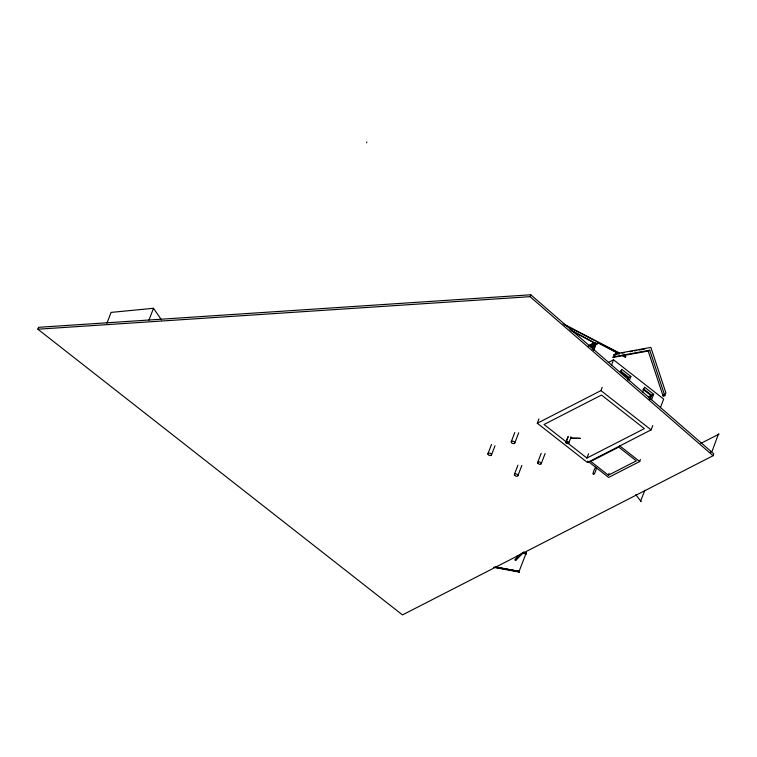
<?xml version="1.0" encoding="UTF-8"?>
<svg xmlns="http://www.w3.org/2000/svg" width="757" height="757" viewBox="0 0 757 757"><rect width="100%" height="100%" fill="white"/><g stroke="black" fill="none" stroke-linecap="round" stroke-linejoin="round"><path stroke-width="1.14" d="M570.646 437.593L570.873 436.959M595.617 467.173C590.507 475.822 594.69 477.222 596.554 467.504M594.046 474.071L593.11 473.74M622.112 355.459L625.187 357.058L625.661 356.32L623.579 355.241M625.187 357.058L625.661 356.32M597.85 342.41L597.33 343.858L595.485 343.3L596.942 344.057L597.85 342.41L619.415 353.651M37.85 329.21L38.569 327.317L530.771 294.776L713.775 453.822L713.056 455.714L402.487 614.911L37.85 329.21L530.051 296.668L713.056 455.714M106.974 323.163L111.08 312.404L153.491 308.279L161.449 319.87M148.978 320.107L153.491 308.279M366.606 142.799L366.871 142.089M530.051 296.668L530.771 294.776M487.962 453.708L491.482 444.482M491.492 454.966L495.012 445.741M511.249 441.766L514.779 432.54M514.788 443.025L518.696 432.777M514.391 474.421L517.92 465.195M652.752 425.557L651.096 429.881L587.432 462.518L537.29 423.239L538.946 418.905M517.93 475.68L521.847 465.423M537.688 462.48L541.208 453.254M541.217 463.738L545.135 453.49M592.334 348.447L594.396 343.035M571.686 330.894L596.156 343.905M592.305 349.337L594.964 342.363L596.336 343.432L593.677 350.406M593.696 349.516L595.768 344.104M524.005 551.844L515.801 560.152L515.167 559.792L515.914 559.868L523.295 552.392M515.526 560C514.24 560.01 516.265 560.776 515.631 559.716M565.924 442.126L567.996 436.675M566.113 442.192L568.195 436.742M525.86 553.869L518.971 571.705L519.576 572.093L519.018 571.298L496.015 566.974M522.917 552.553L526.323 553.187C524.904 554.843 529.54 552.213 522.983 553.026M568.744 443.129L570.825 437.688M648.2 351.021L613.009 357.446L614.088 354.607L615.64 353.812L650.84 347.387L665.886 392.817L664.807 395.656L663.255 396.45L648.2 351.021L649.752 350.226L664.807 395.656M537.29 423.239L600.954 390.603L602.193 387.357M613.009 357.446L614.561 356.651L615.64 353.812M611.467 365.205L613.53 359.793L663.671 399.081L660.369 407.73M586.893 458.07L644.349 428.623L601.503 395.05L544.046 424.497L586.893 458.07L588.549 453.746M620.513 372.529L621.743 369.302L630.865 376.447L629.218 380.743M627.477 379.91L628.301 377.762L630.865 376.447M628.102 379.588L628.925 377.44L620.712 371.015M608.363 475.197L636.315 460.871L618.743 447.103L590.791 461.429L608.363 475.197L609.101 473.267M642.485 392.533L644.538 387.158L653.651 394.302L651.597 399.677M649.194 399.062L650.443 395.797L648.427 396.838M649.856 398.844L651.086 395.618L653.651 394.302M650.064 399.601L651.711 395.296L643.507 388.871M587.735 461.051L608.637 477.421L639.693 461.505L640.431 459.575M644.85 490.29L640.536 501.248L641.141 501.617L635.757 494.633M517.4 555.562L515.735 559.745L519.766 555.562M570.92 438.18L571.024 437.13M515.167 559.792L521.734 553.149M518.971 571.705L496.166 567.353M588.672 345.589L594.964 342.363M594.491 342.779L570.002 329.617M588.085 346.271L594.784 342.836M591.094 346.119L593.185 345.041M590.507 346.801L593.658 345.183M608.316 362.471L613.53 359.793M662.782 395.04L664.334 394.246M700.812 443.384L719.084 434.111L718.44 434.045L712.053 451.323L709.962 452.393M570.92 438.152L580.316 438.341M614.088 354.607L619.765 353.566M622.036 353.159L624.307 352.743M629.985 351.702L632.256 351.295M634.527 350.879L636.798 350.463M639.069 350.046L644.746 349.015M614.561 356.651L649.752 350.226M580.099 438.369L570.863 438.208L570.655 437.593M526.323 553.187L526.38 553.66M522.813 552.837L526.21 553.471M522.425 553.225L526.266 553.944M494.756 567.05L518.905 571.582M496.072 567.447L519.018 571.298M493.668 567.296L518.961 572.055M563.066 323.712L619.406 353.065M564.76 324.99L593.971 340.215M596.062 341.303L619.018 353.264M623.191 355.44L625.273 356.519M622.5 355.26L625.575 356.859M597.462 342.609L619.027 353.85M620.097 371.327L628.301 377.762M642.882 389.183L651.086 395.618M600.954 390.603L651.096 429.881M619.699 445.845L639.693 461.505M511.543 442.694A1.874 1.098 20.9 0 0 514.637 443.28A1.874 1.098 20.9 0 0 512.877 441.217A1.874 1.098 20.9 0 0 511.543 442.694M488.246 454.635A1.874 1.098 20.9 0 0 491.35 455.222A1.874 1.098 20.9 0 0 489.58 453.159A1.874 1.098 20.9 0 0 488.246 454.635M537.972 463.407A1.874 1.098 20.9 0 0 541.075 463.994A1.874 1.098 20.9 0 0 539.315 461.931A1.874 1.098 20.9 0 0 537.972 463.407M514.684 475.349A1.874 1.098 20.9 0 0 517.788 475.935A1.874 1.098 20.9 0 0 516.019 473.873A1.874 1.098 20.9 0 0 514.684 475.349M566.151 442.873A1.505 0.88 20.9 0 0 568.63 443.337A1.505 0.88 20.9 0 0 567.22 441.691A1.505 0.88 20.9 0 0 566.151 442.873M566.312 442.836A1.296 0.757 20.9 0 0 568.45 443.242A1.296 0.757 20.9 0 0 567.23 441.814A1.296 0.757 20.9 0 0 566.312 442.836"/></g></svg>
